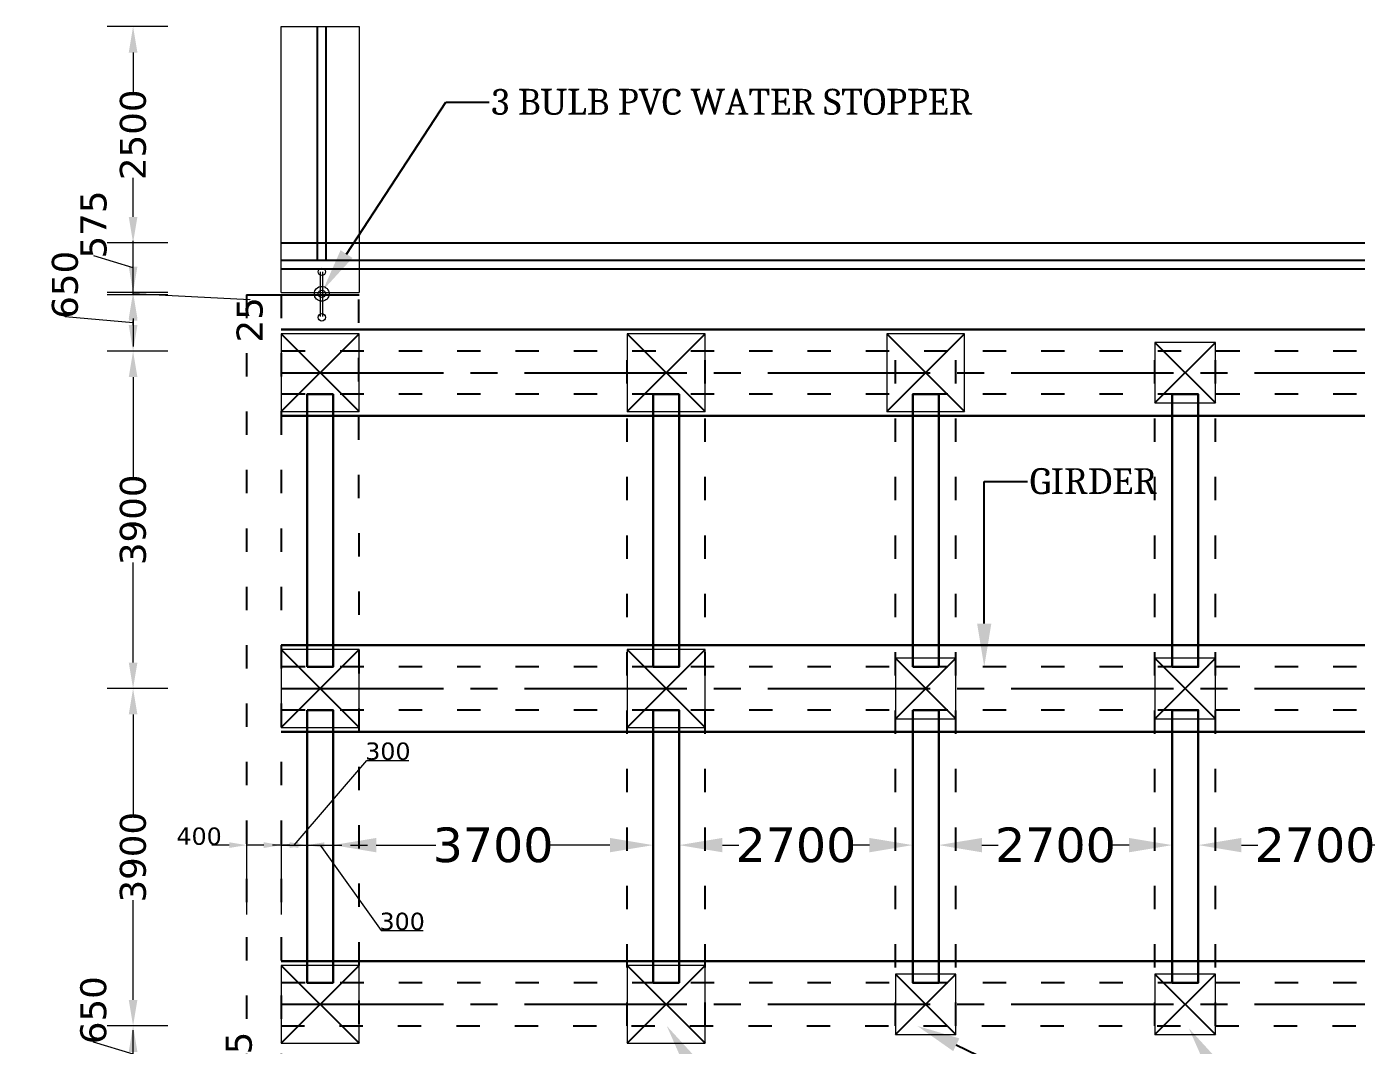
# Model space of a CAD drawing. Header units: millimetres. Extents: x 1475046 to 1606987, y -2702623 to -2509203.
# Drawn here: x 1494881 to 1510251, y -2695009 to -2683234 of the extents above; entities that cross this region are included whole.
import ezdxf
from ezdxf import colors
from ezdxf.entities.mleader import LeaderData, LeaderLine
from ezdxf.math import Vec2, Vec3

# ---------------------------------------------------------------- set-up
doc = ezdxf.new("R2010")
doc.units = ezdxf.units.MM
doc.header["$LTSCALE"] = 25
doc.header["$MEASUREMENT"] = 0
doc.header["$PDMODE"] = 3
doc.linetypes.add('ACAD_ISO03W100', pattern=[30, 12, -18])
doc.linetypes.add('CENTER2', pattern=[1.125, 0.75, -0.125, 0.125, -0.125])
doc.layers.get('0').update_dxf_attribs({"lineweight": 13})
doc.layers.get('Defpoints').update_dxf_attribs({"color": 230, "lineweight": 9})
for name, color, linetype, lineweight in [('COLUMN', 1, 'Continuous', 25), ('DIMEN', 8, 'Continuous', 9), ('grid', 114, 'CENTER2', 20), ('HAJ', 191, 'Continuous', 15), ('HOUSEP1', 7, 'Continuous', 15), ('Line-1', 7, 'Continuous', 13)]:
    doc.layers.add(name, color=color, linetype=linetype, lineweight=lineweight)
doc.layers.add('SLOPEEARTH', color=3, linetype='Continuous')
doc.styles.get("Standard").update_dxf_attribs({"font": 'swissl.ttf'})
doc.styles.add('swis lt cn bt', font='verdana.ttf')
doc.dimstyles.new('meter', dxfattribs={"dimtxt": 150, "dimasz": 5, "dimexe": 3, "dimexo": 4, "dimgap": 1, "dimtad": 1, "dimdec": 0, "dimzin": 0, "dimdsep": 46, "dimtxsty": 'swis lt cn bt', "dimblk": 'OBLIQUE', "dimcen": 3, "dimdle": 3, "dimclrd": 8, "dimclre": 8, "dimclrt": 7, "dimadec": 0, "dimazin": 0, "dimtfac": 1, "dimtdec": 0, "dimtofl": 0, "dimtmove": 1, "dimatfit": 2, "dimldrblk": 'OBLIQUE', "dimfxl": 1, "dimtolj": 1, "dimtzin": 0, "dimlwd": 9, "dimlwe": 9, "dimarcsym": 0})

# ---------------------------------------------------------------- blocks, each defined once
blk = doc.blocks.new('*D272')
at = {"layer": 'Defpoints', "color": 0, "ltscale": 100, "transparency": 16777216}
for p in [(1496112, -2695459), (1496947, -2695459), (1496947, -2696034)]:
    blk.add_point(p, dxfattribs=at)
at = {"layer": 'DIMEN', "color": 8, "lineweight": 9, "ltscale": 100, "transparency": 16777216}
for p, q in [((1496112, -2695159), (1496112, -2694859)), ((1496112, -2696034), (1496112, -2695459)), ((1496112, -2695746), (1495078, -2695935)), ((1495078, -2695935), (1495078, -2695937)), ((1496112, -2696334), (1496112, -2696634))]:
    blk.add_line(p, q, dxfattribs=at)
at = {"layer": 'DIMEN', "color": 5, "lineweight": 9, "ltscale": 100, "transparency": 16777216}
for p, q in [((1496512, -2695459), (1495812, -2695459)), ((1496512, -2696034), (1495812, -2696034))]:
    blk.add_line(p, q, dxfattribs=at)
at = {"layer": 'DIMEN', "color": 8, "ltscale": 100, "transparency": 16777216}
for points in [[(1496062, -2695159), (1496162, -2695159), (1496112, -2695459)], [(1496062, -2696334), (1496162, -2696334), (1496112, -2696034)]]:
    blk.add_solid(points, dxfattribs=at)
at = {"layer": 'DIMEN', "color": 7, "ltscale": 100, "transparency": 16777216, "insert": (1495078, -2696298), "char_height": 300, "attachment_point": 5, "rotation": 90, "style": 'swis lt cn bt'}
blk.add_mtext('\\A1;575', dxfattribs=at)
blk = doc.blocks.new('_Oblique')
at = {"color": 0, "linetype": 'ByBlock', "lineweight": -2}
blk.add_line((-0.5, -0.5), (0.5, 0.5), dxfattribs=at)
blk = doc.blocks.new('*D273')
at = {"layer": 'Defpoints', "color": 0, "ltscale": 100, "transparency": 16777216}
for p in [(1496112, -2695434), (1496947, -2695434), (1496947, -2695459)]:
    blk.add_point(p, dxfattribs=at)
at = {"layer": 'DIMEN', "color": 8, "lineweight": 9, "ltscale": 100, "transparency": 16777216}
for p, q in [((1496112, -2695134), (1496112, -2694834)), ((1496112, -2695446), (1497336, -2695347)), ((1496112, -2695459), (1496112, -2695434)), ((1497336, -2695347), (1497336, -2695345)), ((1496112, -2695759), (1496112, -2696059))]:
    blk.add_line(p, q, dxfattribs=at)
at = {"layer": 'DIMEN', "color": 5, "lineweight": 9, "ltscale": 100, "transparency": 16777216}
for p, q in [((1496512, -2695434), (1495812, -2695434)), ((1496512, -2695459), (1495812, -2695459))]:
    blk.add_line(p, q, dxfattribs=at)
at = {"layer": 'DIMEN', "color": 8, "ltscale": 100, "transparency": 16777216}
for points in [[(1496062, -2695134), (1496162, -2695134), (1496112, -2695434)], [(1496062, -2695759), (1496162, -2695759), (1496112, -2695459)]]:
    blk.add_solid(points, dxfattribs=at)
at = {"layer": 'DIMEN', "color": 7, "ltscale": 100, "transparency": 16777216, "insert": (1497336, -2695112), "char_height": 300, "attachment_point": 5, "rotation": 90, "style": 'swis lt cn bt'}
blk.add_mtext('\\A1;25', dxfattribs=at)
blk = doc.blocks.new('*D274')
at = {"layer": 'Defpoints', "color": 0, "ltscale": 100, "transparency": 16777216}
for p in [(1496112, -2694784), (1496947, -2694784), (1496947, -2695434)]:
    blk.add_point(p, dxfattribs=at)
at = {"layer": 'DIMEN', "color": 5, "lineweight": 9, "ltscale": 100, "transparency": 16777216}
for p, q in [((1496512, -2694784), (1495812, -2694784)), ((1496512, -2695434), (1495812, -2695434))]:
    blk.add_line(p, q, dxfattribs=at)
at = {"layer": 'DIMEN', "color": 8, "lineweight": 9, "ltscale": 100, "transparency": 16777216}
for p, q in [((1495654, -2694971), (1495654, -2694969)), ((1496112, -2695109), (1495654, -2694971)), ((1496112, -2695134), (1496112, -2695084))]:
    blk.add_line(p, q, dxfattribs=at)
at = {"layer": 'DIMEN', "color": 8, "ltscale": 100, "transparency": 16777216}
for points in [[(1496062, -2695084), (1496162, -2695084), (1496112, -2694784)], [(1496062, -2695134), (1496162, -2695134), (1496112, -2695434)]]:
    blk.add_solid(points, dxfattribs=at)
at = {"layer": 'DIMEN', "color": 7, "ltscale": 100, "transparency": 16777216, "insert": (1495654, -2694602), "char_height": 300, "attachment_point": 5, "rotation": 90, "style": 'swis lt cn bt'}
blk.add_mtext('\\A1;650', dxfattribs=at)
blk = doc.blocks.new('*D275')
at = {"layer": 'Defpoints', "color": 0, "ltscale": 100, "transparency": 16777216}
for p in [(1496112, -2690884), (1496947, -2690884), (1496947, -2694784)]:
    blk.add_point(p, dxfattribs=at)
at = {"layer": 'DIMEN', "color": 5, "lineweight": 9, "ltscale": 100, "transparency": 16777216}
for p, q in [((1496512, -2690884), (1495812, -2690884)), ((1496512, -2694784), (1495812, -2694784))]:
    blk.add_line(p, q, dxfattribs=at)
at = {"layer": 'DIMEN', "color": 8, "lineweight": 9, "ltscale": 100, "transparency": 16777216}
for p, q in [((1496112, -2691184), (1496112, -2692339)), ((1496112, -2694484), (1496112, -2693329))]:
    blk.add_line(p, q, dxfattribs=at)
at = {"layer": 'DIMEN', "color": 8, "ltscale": 100, "transparency": 16777216}
for points in [[(1496062, -2691184), (1496162, -2691184), (1496112, -2690884)], [(1496062, -2694484), (1496162, -2694484), (1496112, -2694784)]]:
    blk.add_solid(points, dxfattribs=at)
at = {"layer": 'DIMEN', "color": 7, "ltscale": 100, "transparency": 16777216, "insert": (1496112, -2692834), "char_height": 300, "attachment_point": 5, "rotation": 90, "style": 'swis lt cn bt'}
blk.add_mtext('\\A1;3900', dxfattribs=at)
blk = doc.blocks.new('*D276')
at = {"layer": 'Defpoints', "color": 0, "ltscale": 100, "transparency": 16777216}
for p in [(1496112, -2686984), (1496947, -2686984), (1496947, -2690884)]:
    blk.add_point(p, dxfattribs=at)
at = {"layer": 'DIMEN', "color": 5, "lineweight": 9, "ltscale": 100, "transparency": 16777216}
for p, q in [((1496512, -2686984), (1495812, -2686984)), ((1496512, -2690884), (1495812, -2690884))]:
    blk.add_line(p, q, dxfattribs=at)
at = {"layer": 'DIMEN', "color": 8, "lineweight": 9, "ltscale": 100, "transparency": 16777216}
for p, q in [((1496112, -2687284), (1496112, -2688439)), ((1496112, -2690584), (1496112, -2689429))]:
    blk.add_line(p, q, dxfattribs=at)
at = {"layer": 'DIMEN', "color": 8, "ltscale": 100, "transparency": 16777216}
for points in [[(1496062, -2687284), (1496162, -2687284), (1496112, -2686984)], [(1496062, -2690584), (1496162, -2690584), (1496112, -2690884)]]:
    blk.add_solid(points, dxfattribs=at)
at = {"layer": 'DIMEN', "color": 7, "ltscale": 100, "transparency": 16777216, "insert": (1496112, -2688934), "char_height": 300, "attachment_point": 5, "rotation": 90, "style": 'swis lt cn bt'}
blk.add_mtext('\\A1;3900', dxfattribs=at)
blk = doc.blocks.new('*D277')
at = {"layer": 'Defpoints', "color": 0, "ltscale": 100, "transparency": 16777216}
for p in [(1496112, -2686334), (1496947, -2686334), (1496947, -2686984)]:
    blk.add_point(p, dxfattribs=at)
at = {"layer": 'DIMEN', "color": 5, "lineweight": 9, "ltscale": 100, "transparency": 16777216}
for p, q in [((1496512, -2686334), (1495812, -2686334)), ((1496512, -2686984), (1495812, -2686984))]:
    blk.add_line(p, q, dxfattribs=at)
at = {"layer": 'DIMEN', "color": 8, "lineweight": 9, "ltscale": 100, "transparency": 16777216}
for p, q in [((1495326, -2686587), (1495326, -2686585)), ((1496112, -2686659), (1495326, -2686587)), ((1496112, -2686684), (1496112, -2686634))]:
    blk.add_line(p, q, dxfattribs=at)
at = {"layer": 'DIMEN', "color": 8, "ltscale": 100, "transparency": 16777216}
for points in [[(1496062, -2686634), (1496162, -2686634), (1496112, -2686334)], [(1496062, -2686684), (1496162, -2686684), (1496112, -2686984)]]:
    blk.add_solid(points, dxfattribs=at)
at = {"layer": 'DIMEN', "color": 7, "ltscale": 100, "transparency": 16777216, "insert": (1495326, -2686218), "char_height": 300, "attachment_point": 5, "rotation": 90, "style": 'swis lt cn bt'}
blk.add_mtext('\\A1;650', dxfattribs=at)
blk = doc.blocks.new('*D278')
at = {"layer": 'Defpoints', "color": 0, "ltscale": 100, "transparency": 16777216}
for p in [(1496112, -2686308), (1496947, -2686308), (1496947, -2686333)]:
    blk.add_point(p, dxfattribs=at)
at = {"layer": 'DIMEN', "color": 8, "lineweight": 9, "ltscale": 100, "transparency": 16777216}
for p, q in [((1496112, -2686008), (1496112, -2685708)), ((1496112, -2686333), (1496112, -2686308)), ((1496112, -2686320), (1497461, -2686389)), ((1497461, -2686389), (1497461, -2686391)), ((1496112, -2686633), (1496112, -2686933))]:
    blk.add_line(p, q, dxfattribs=at)
at = {"layer": 'DIMEN', "color": 5, "lineweight": 9, "ltscale": 100, "transparency": 16777216}
for p, q in [((1496512, -2686308), (1495812, -2686308)), ((1496512, -2686333), (1495812, -2686333))]:
    blk.add_line(p, q, dxfattribs=at)
at = {"layer": 'DIMEN', "color": 8, "ltscale": 100, "transparency": 16777216}
for points in [[(1496062, -2686008), (1496162, -2686008), (1496112, -2686308)], [(1496062, -2686633), (1496162, -2686633), (1496112, -2686333)]]:
    blk.add_solid(points, dxfattribs=at)
at = {"layer": 'DIMEN', "color": 7, "ltscale": 100, "transparency": 16777216, "insert": (1497461, -2686623), "char_height": 300, "attachment_point": 5, "rotation": 90, "style": 'swis lt cn bt'}
blk.add_mtext('\\A1;25', dxfattribs=at)
blk = doc.blocks.new('*D279')
at = {"layer": 'Defpoints', "color": 0, "ltscale": 100, "transparency": 16777216}
for p in [(1496112, -2685733), (1496947, -2685733), (1496947, -2686308)]:
    blk.add_point(p, dxfattribs=at)
at = {"layer": 'DIMEN', "color": 8, "lineweight": 9, "ltscale": 100, "transparency": 16777216}
for p, q in [((1496112, -2685433), (1496112, -2685133)), ((1496112, -2686308), (1496112, -2685733)), ((1495657, -2685884), (1495657, -2685882)), ((1496112, -2686020), (1495657, -2685884)), ((1496112, -2686608), (1496112, -2686908))]:
    blk.add_line(p, q, dxfattribs=at)
at = {"layer": 'DIMEN', "color": 5, "lineweight": 9, "ltscale": 100, "transparency": 16777216}
for p, q in [((1496512, -2685733), (1495812, -2685733)), ((1496512, -2686308), (1495812, -2686308))]:
    blk.add_line(p, q, dxfattribs=at)
at = {"layer": 'DIMEN', "color": 8, "ltscale": 100, "transparency": 16777216}
for points in [[(1496062, -2685433), (1496162, -2685433), (1496112, -2685733)], [(1496062, -2686608), (1496162, -2686608), (1496112, -2686308)]]:
    blk.add_solid(points, dxfattribs=at)
at = {"layer": 'DIMEN', "color": 7, "ltscale": 100, "transparency": 16777216, "insert": (1495657, -2685521), "char_height": 300, "attachment_point": 5, "rotation": 90, "style": 'swis lt cn bt'}
blk.add_mtext('\\A1;575', dxfattribs=at)
blk = doc.blocks.new('*D280')
at = {"layer": 'Defpoints', "color": 0, "ltscale": 100, "transparency": 16777216}
for p in [(1496112, -2683234), (1496947, -2683234), (1496947, -2685734)]:
    blk.add_point(p, dxfattribs=at)
at = {"layer": 'DIMEN', "color": 5, "lineweight": 9, "ltscale": 100, "transparency": 16777216}
for p, q in [((1496512, -2683234), (1495812, -2683234)), ((1496512, -2685734), (1495812, -2685734))]:
    blk.add_line(p, q, dxfattribs=at)
at = {"layer": 'DIMEN', "color": 8, "lineweight": 9, "ltscale": 100, "transparency": 16777216}
for p, q in [((1496112, -2683534), (1496112, -2683988)), ((1496112, -2685434), (1496112, -2684980))]:
    blk.add_line(p, q, dxfattribs=at)
at = {"layer": 'DIMEN', "color": 8, "ltscale": 100, "transparency": 16777216}
for points in [[(1496062, -2683534), (1496162, -2683534), (1496112, -2683234)], [(1496062, -2685434), (1496162, -2685434), (1496112, -2685734)]]:
    blk.add_solid(points, dxfattribs=at)
at = {"layer": 'DIMEN', "color": 7, "ltscale": 100, "transparency": 16777216, "insert": (1496112, -2684484), "char_height": 300, "attachment_point": 5, "rotation": 90, "style": 'swis lt cn bt'}
blk.add_mtext('\\A1;2500', dxfattribs=at)
blk = doc.blocks.new('*D291')
at = {"layer": 'Defpoints', "color": 0, "ltscale": 100, "transparency": 16777216}
for p in [(1497423, -2692571), (1497823, -2692571), (1497823, -2692694)]:
    blk.add_point(p, dxfattribs=at)
at = {"layer": 'DIMEN', "color": 8, "lineweight": 9, "ltscale": 100, "transparency": 16777216}
for p, q in [((1497223, -2692694), (1497023, -2692694)), ((1498023, -2692694), (1498223, -2692694))]:
    blk.add_line(p, q, dxfattribs=at)
at = {"layer": 'DIMEN', "color": 5, "lineweight": 9, "ltscale": 100, "transparency": 16777216}
for p, q in [((1497423, -2692575), (1497423, -2693494)), ((1497823, -2692575), (1497823, -2693494))]:
    blk.add_line(p, q, dxfattribs=at)
at = {"layer": 'DIMEN', "color": 8, "ltscale": 100, "transparency": 16777216}
for points in [[(1497223, -2692661), (1497223, -2692727), (1497423, -2692694)], [(1498023, -2692661), (1498023, -2692727), (1497823, -2692694)]]:
    blk.add_solid(points, dxfattribs=at)
at = {"layer": 'DIMEN', "color": 7, "ltscale": 100, "transparency": 16777216, "insert": (1496875, -2692592), "char_height": 200, "attachment_point": 5, "style": 'swis lt cn bt'}
blk.add_mtext('\\A1;400', dxfattribs=at)
blk = doc.blocks.new('*D292')
at = {"layer": 'Defpoints', "color": 0, "ltscale": 100, "transparency": 16777216}
for p in [(1497823, -2692571), (1498123, -2692694), (1498123, -2692694)]:
    blk.add_point(p, dxfattribs=at)
at = {"layer": 'DIMEN', "color": 8, "lineweight": 9, "ltscale": 100, "transparency": 16777216}
for p, q in [((1497973, -2692694), (1498814, -2691715)), ((1498814, -2691715), (1499300, -2691715)), ((1497623, -2692694), (1497423, -2692694)), ((1497823, -2692694), (1498123, -2692694)), ((1498323, -2692694), (1498523, -2692694))]:
    blk.add_line(p, q, dxfattribs=at)
at = {"layer": 'DIMEN', "color": 5, "lineweight": 9, "ltscale": 100, "transparency": 16777216}
for p, q in [((1498123, -2692694), (1498123, -2691894)), ((1497823, -2692575), (1497823, -2693494))]:
    blk.add_line(p, q, dxfattribs=at)
at = {"layer": 'DIMEN', "color": 8, "ltscale": 100, "transparency": 16777216}
for points in [[(1497623, -2692661), (1497623, -2692727), (1497823, -2692694)], [(1498323, -2692661), (1498323, -2692727), (1498123, -2692694)]]:
    blk.add_solid(points, dxfattribs=at)
at = {"layer": 'DIMEN', "color": 7, "ltscale": 100, "transparency": 16777216, "insert": (1499057, -2691610), "char_height": 200, "attachment_point": 5, "style": 'swis lt cn bt'}
blk.add_mtext('\\A1;300', dxfattribs=at)
blk = doc.blocks.new('*D293')
at = {"layer": 'Defpoints', "color": 0, "ltscale": 100, "transparency": 16777216}
for p in [(1498123, -2692694), (1498423, -2692694), (1498423, -2692694)]:
    blk.add_point(p, dxfattribs=at)
at = {"layer": 'DIMEN', "color": 5, "lineweight": 9, "ltscale": 100, "transparency": 16777216}
for p, q in [((1498123, -2692694), (1498123, -2691894)), ((1498423, -2692694), (1498423, -2691894))]:
    blk.add_line(p, q, dxfattribs=at)
at = {"layer": 'DIMEN', "color": 8, "lineweight": 9, "ltscale": 100, "transparency": 16777216}
for p, q in [((1497923, -2692694), (1497723, -2692694)), ((1498123, -2692694), (1498423, -2692694)), ((1498273, -2692694), (1498979, -2693682)), ((1498623, -2692694), (1498823, -2692694)), ((1498979, -2693682), (1499465, -2693682))]:
    blk.add_line(p, q, dxfattribs=at)
at = {"layer": 'DIMEN', "color": 8, "ltscale": 100, "transparency": 16777216}
for points in [[(1497923, -2692661), (1497923, -2692727), (1498123, -2692694)], [(1498623, -2692661), (1498623, -2692727), (1498423, -2692694)]]:
    blk.add_solid(points, dxfattribs=at)
at = {"layer": 'DIMEN', "color": 7, "ltscale": 100, "transparency": 16777216, "insert": (1499222, -2693577), "char_height": 200, "attachment_point": 5, "style": 'swis lt cn bt'}
blk.add_mtext('\\A1;300', dxfattribs=at)
blk = doc.blocks.new('*D294')
at = {"layer": 'Defpoints', "color": 0, "ltscale": 100, "transparency": 16777216}
for p in [(1498423, -2692694), (1502123, -2692694), (1502123, -2692694)]:
    blk.add_point(p, dxfattribs=at)
at = {"layer": 'DIMEN', "color": 5, "lineweight": 9, "ltscale": 100, "transparency": 16777216}
for p, q in [((1498423, -2692694), (1498423, -2691894)), ((1502123, -2692694), (1502123, -2691894))]:
    blk.add_line(p, q, dxfattribs=at)
at = {"layer": 'DIMEN', "color": 8, "lineweight": 9, "ltscale": 100, "transparency": 16777216}
for p, q in [((1498923, -2692694), (1499613, -2692694)), ((1501623, -2692694), (1500933, -2692694))]:
    blk.add_line(p, q, dxfattribs=at)
at = {"layer": 'DIMEN', "color": 8, "ltscale": 100, "transparency": 16777216}
for points in [[(1498923, -2692611), (1498923, -2692777), (1498423, -2692694)], [(1501623, -2692611), (1501623, -2692777), (1502123, -2692694)]]:
    blk.add_solid(points, dxfattribs=at)
at = {"layer": 'DIMEN', "color": 7, "ltscale": 100, "transparency": 16777216, "insert": (1500273, -2692694), "char_height": 400, "attachment_point": 5, "style": 'swis lt cn bt'}
blk.add_mtext('\\A1;3700', dxfattribs=at)
blk = doc.blocks.new('*D295')
at = {"layer": 'Defpoints', "color": 0, "ltscale": 100, "transparency": 16777216}
for p in [(1502423, -2692694), (1505123, -2692694), (1505123, -2692694)]:
    blk.add_point(p, dxfattribs=at)
at = {"layer": 'DIMEN', "color": 5, "lineweight": 9, "ltscale": 100, "transparency": 16777216}
for p, q in [((1502423, -2692694), (1502423, -2691894)), ((1505123, -2692694), (1505123, -2691894))]:
    blk.add_line(p, q, dxfattribs=at)
at = {"layer": 'DIMEN', "color": 8, "lineweight": 9, "ltscale": 100, "transparency": 16777216}
for p, q in [((1502923, -2692694), (1503112, -2692694)), ((1504623, -2692694), (1504434, -2692694))]:
    blk.add_line(p, q, dxfattribs=at)
at = {"layer": 'DIMEN', "color": 8, "ltscale": 100, "transparency": 16777216}
for points in [[(1502923, -2692611), (1502923, -2692777), (1502423, -2692694)], [(1504623, -2692611), (1504623, -2692777), (1505123, -2692694)]]:
    blk.add_solid(points, dxfattribs=at)
at = {"layer": 'DIMEN', "color": 7, "ltscale": 100, "transparency": 16777216, "insert": (1503773, -2692694), "char_height": 400, "attachment_point": 5, "style": 'swis lt cn bt'}
blk.add_mtext('\\A1;2700', dxfattribs=at)
blk = doc.blocks.new('*D296')
at = {"layer": 'Defpoints', "color": 0, "ltscale": 100, "transparency": 16777216}
for p in [(1508123, -2692694), (1508123, -2692694), (1505423, -2692709)]:
    blk.add_point(p, dxfattribs=at)
at = {"layer": 'DIMEN', "color": 5, "lineweight": 9, "ltscale": 100, "transparency": 16777216}
for p, q in [((1505423, -2692705), (1505423, -2691894)), ((1508123, -2692694), (1508123, -2691894))]:
    blk.add_line(p, q, dxfattribs=at)
at = {"layer": 'DIMEN', "color": 8, "lineweight": 9, "ltscale": 100, "transparency": 16777216}
for p, q in [((1505923, -2692694), (1506112, -2692694)), ((1507623, -2692694), (1507434, -2692694))]:
    blk.add_line(p, q, dxfattribs=at)
at = {"layer": 'DIMEN', "color": 8, "ltscale": 100, "transparency": 16777216}
for points in [[(1505923, -2692611), (1505923, -2692777), (1505423, -2692694)], [(1507623, -2692611), (1507623, -2692777), (1508123, -2692694)]]:
    blk.add_solid(points, dxfattribs=at)
at = {"layer": 'DIMEN', "color": 7, "ltscale": 100, "transparency": 16777216, "insert": (1506773, -2692694), "char_height": 400, "attachment_point": 5, "style": 'swis lt cn bt'}
blk.add_mtext('\\A1;2700', dxfattribs=at)
blk = doc.blocks.new('*D297')
at = {"layer": 'Defpoints', "color": 0, "ltscale": 100, "transparency": 16777216}
for p in [(1508423, -2692694), (1511123, -2692694), (1511123, -2692694)]:
    blk.add_point(p, dxfattribs=at)
at = {"layer": 'DIMEN', "color": 5, "lineweight": 9, "ltscale": 100, "transparency": 16777216}
for p, q in [((1508423, -2692694), (1508423, -2691894)), ((1511123, -2692694), (1511123, -2691894))]:
    blk.add_line(p, q, dxfattribs=at)
at = {"layer": 'DIMEN', "color": 8, "lineweight": 9, "ltscale": 100, "transparency": 16777216}
for p, q in [((1508923, -2692694), (1509112, -2692694)), ((1510623, -2692694), (1510434, -2692694))]:
    blk.add_line(p, q, dxfattribs=at)
at = {"layer": 'DIMEN', "color": 8, "ltscale": 100, "transparency": 16777216}
for points in [[(1508923, -2692611), (1508923, -2692777), (1508423, -2692694)], [(1510623, -2692611), (1510623, -2692777), (1511123, -2692694)]]:
    blk.add_solid(points, dxfattribs=at)
at = {"layer": 'DIMEN', "color": 7, "ltscale": 100, "transparency": 16777216, "insert": (1509773, -2692694), "char_height": 400, "attachment_point": 5, "style": 'swis lt cn bt'}
blk.add_mtext('\\A1;2700', dxfattribs=at)

msp = doc.modelspace()

# ---------------------------------------------------------------- linework, layer by layer
at = {"ltscale": 100}
for p, q in [((1498279.3, -2686584.5), (1498279.3, -2686069.7)), ((1498305.1, -2686584.5), (1498305.1, -2686069.7))]:
    msp.add_line(p, q, dxfattribs=at)
at = {"color": 2, "linetype": 'CENTER2', "lineweight": -2, "ltscale": 100}
for p, q in [((1497823.2, -2687233.8), (1548727.2, -2687233.8)), ((1497823.2, -2690883.8), (1548727.2, -2690883.8)), ((1497823.2, -2694533.8), (1548727.2, -2694533.8))]:
    msp.add_line(p, q, dxfattribs=at)
at = {"ltscale": 100}
for centre, radius in [((1498293.1, -2686068.5), 42.9), ((1498293.1, -2686322.3), 85.8), ((1498293.1, -2686322.3), 42.9), ((1498293.1, -2686594.1), 42.9)]:
    msp.add_circle(centre, radius, dxfattribs=at)
at = {"layer": 'COLUMN', "lineweight": 20, "ltscale": 100}
for p, q in [((1497823.2, -2686307.7), (1497823.2, -2683233.8)), ((1497823.2, -2683233.8), (1498723.2, -2683233.8)), ((1498723.2, -2683233.8), (1498723.2, -2686307.7))]:
    msp.add_line(p, q, dxfattribs=at)
at = {"layer": 'COLUMN', "lineweight": 30, "ltscale": 100}
for p, q in [((1548727.2, -2686733.8), (1497823.1, -2686733.8)), ((1548727.2, -2687733.8), (1497823.1, -2687733.8)), ((1548727.2, -2690383.8), (1497823.1, -2690383.8)), ((1548727.2, -2691383.8), (1497823.2, -2691383.8)), ((1548727.2, -2694033.8), (1497823.2, -2694033.8))]:
    msp.add_line(p, q, dxfattribs=at)
at = {"layer": 'COLUMN', "lineweight": 20, "ltscale": 100}
msp.add_lwpolyline([(1497823.2, -2686307.7), (1498723.2, -2686307.7)], dxfattribs=at)
at = {"layer": 'COLUMN', "lineweight": 30, "ltscale": 100}
for points in [[(1498123.2, -2690633.8), (1498423.2, -2690633.8), (1498423.2, -2687483.8), (1498123.2, -2687483.8)], [(1502123.2, -2690633.8), (1502423.2, -2690633.8), (1502423.2, -2687483.8), (1502123.2, -2687483.8)], [(1505123.2, -2690633.8), (1505423.2, -2690633.8), (1505423.2, -2687483.8), (1505123.2, -2687483.8)], [(1508123.2, -2690633.8), (1508423.2, -2690633.8), (1508423.2, -2687483.8), (1508123.2, -2687483.8)], [(1498123.2, -2691133.8), (1498423.2, -2691133.8), (1498423.2, -2694283.8), (1498123.2, -2694283.8)], [(1502123.2, -2691133.8), (1502423.2, -2691133.8), (1502423.2, -2694283.8), (1502123.2, -2694283.8)], [(1505123.2, -2691133.8), (1505423.2, -2691133.8), (1505423.2, -2694283.8), (1505123.2, -2694283.8)], [(1508123.2, -2691133.8), (1508423.2, -2691133.8), (1508423.2, -2694283.8), (1508123.2, -2694283.8)]]:
    msp.add_lwpolyline(points, close=True, dxfattribs=at)
at = {"layer": 'Defpoints', "lineweight": -2, "ltscale": 100}
for p, q in [((1497823.2, -2686783.8), (1498723.2, -2687683.8)), ((1497823.2, -2687683.8), (1498723.2, -2686783.8)), ((1501823.2, -2686783.8), (1502723.2, -2687683.8)), ((1501823.2, -2687683.8), (1502723.2, -2686783.8)), ((1504823.2, -2686783.8), (1505723.2, -2687683.8)), ((1504823.2, -2687683.8), (1505723.2, -2686783.8)), ((1507923.2, -2686883.8), (1508623.2, -2687583.8)), ((1507923.2, -2687583.8), (1508623.2, -2686883.8)), ((1497823.2, -2690433.8), (1498723.2, -2691333.8)), ((1497823.2, -2691333.8), (1498723.2, -2690433.8)), ((1501823.2, -2690433.8), (1502723.2, -2691333.8)), ((1501823.2, -2691333.8), (1502723.2, -2690433.8)), ((1501823.2, -2690433.8), (1502723.2, -2691333.8)), ((1501823.2, -2691333.8), (1502723.2, -2690433.8)), ((1504923.2, -2690533.8), (1505623.2, -2691233.8)), ((1504923.2, -2691233.8), (1505623.2, -2690533.8)), ((1507923.2, -2690533.8), (1508623.2, -2691233.8)), ((1507923.2, -2691233.8), (1508623.2, -2690533.8)), ((1497823.2, -2694083.8), (1498723.2, -2694983.8)), ((1497823.2, -2694983.8), (1498723.2, -2694083.8)), ((1501823.2, -2694083.8), (1502723.2, -2694983.8)), ((1501823.2, -2694983.8), (1502723.2, -2694083.8)), ((1504923.2, -2694183.8), (1505623.2, -2694883.8)), ((1504923.2, -2694883.8), (1505623.2, -2694183.8)), ((1507923.2, -2694183.8), (1508623.2, -2694883.8)), ((1507923.2, -2694883.8), (1508623.2, -2694183.8))]:
    msp.add_line(p, q, dxfattribs=at)
at = {"layer": 'HOUSEP1', "ltscale": 100}
for points in [[(1497823.2, -2687683.8), (1498723.2, -2687683.8), (1498723.2, -2686783.8), (1497823.2, -2686783.8)], [(1501823.2, -2687683.8), (1502723.2, -2687683.8), (1502723.2, -2686783.8), (1501823.2, -2686783.8)], [(1504823.2, -2687683.8), (1505723.2, -2687683.8), (1505723.2, -2686783.8), (1504823.2, -2686783.8)], [(1507923.2, -2687583.8), (1508623.2, -2687583.8), (1508623.2, -2686883.8), (1507923.2, -2686883.8)], [(1497823.2, -2691333.8), (1498723.2, -2691333.8), (1498723.2, -2690433.8), (1497823.2, -2690433.8)], [(1501823.2, -2691333.8), (1502723.2, -2691333.8), (1502723.2, -2690433.8), (1501823.2, -2690433.8)], [(1501823.2, -2691333.8), (1502723.2, -2691333.8), (1502723.2, -2690433.8), (1501823.2, -2690433.8)], [(1504923.2, -2691233.8), (1505623.2, -2691233.8), (1505623.2, -2690533.8), (1504923.2, -2690533.8)], [(1507923.2, -2691233.8), (1508623.2, -2691233.8), (1508623.2, -2690533.8), (1507923.2, -2690533.8)], [(1497823.2, -2694983.8), (1498723.2, -2694983.8), (1498723.2, -2694083.8), (1497823.2, -2694083.8)], [(1501823.2, -2694983.8), (1502723.2, -2694983.8), (1502723.2, -2694083.8), (1501823.2, -2694083.8)], [(1504923.2, -2694883.8), (1505623.2, -2694883.8), (1505623.2, -2694183.8), (1504923.2, -2694183.8)], [(1507923.2, -2694883.8), (1508623.2, -2694883.8), (1508623.2, -2694183.8), (1507923.2, -2694183.8)]]:
    msp.add_lwpolyline(points, close=True, dxfattribs=at)
at = {"layer": 'Line-1', "lineweight": -2, "ltscale": 100}
for p, q in [((1498243.1, -2685933.8), (1498243.1, -2683233.8)), ((1498343.1, -2685933.8), (1498343.1, -2683233.8))]:
    msp.add_line(p, q, dxfattribs=at)
msp.add_lwpolyline([(1497823.2, -2685733.8), (1548727.2, -2685733.8)], dxfattribs=at)
for points in [[(1497823.2, -2685933.8, 0.0000731), (1497825.4, -2685933.8), (1548727.2, -2685933.8)], [(1497823.2, -2686033.9, 0.0001078), (1497826.5, -2686033.8), (1548727.2, -2686033.8)]]:
    msp.add_lwpolyline(points, format="xyb", dxfattribs=at)
at = {"layer": 'SLOPEEARTH', "linetype": 'ACAD_ISO03W100', "lineweight": -2, "ltscale": 0.9}
for p, q in [((1497423.2, -2686332.7), (1497423.2, -2695433.8)), ((1497823.1, -2686332.7), (1497823.2, -2695433.8)), ((1498723.2, -2695433.8), (1498723.1, -2686332.8)), ((1548727.2, -2686983.8), (1497823.2, -2686983.8)), ((1501823.2, -2694783.8), (1501823.2, -2686983.8)), ((1502723.2, -2694783.8), (1502723.2, -2686983.8)), ((1504923.2, -2694783.8), (1504923.2, -2686983.8)), ((1505623.2, -2694783.8), (1505623.2, -2686983.8)), ((1507923.2, -2694783.8), (1507923.2, -2686983.8)), ((1508623.2, -2694783.8), (1508623.2, -2686983.8)), ((1548727.2, -2687483.8), (1497823.2, -2687483.8)), ((1548727.2, -2690633.8), (1497823.2, -2690633.8)), ((1548727.2, -2691133.8), (1497823.2, -2691133.8)), ((1548727.2, -2694283.8), (1497823.2, -2694283.8)), ((1497823.2, -2694783.8), (1548727.2, -2694783.8))]:
    msp.add_line(p, q, dxfattribs=at)
at = {"layer": 'SLOPEEARTH', "lineweight": -2, "ltscale": 100}
msp.add_lwpolyline([(1497423.2, -2686332.7), (1498723.2, -2686332.8)], dxfattribs=at)

# ---------------------------------------------------------------- texts
at = {"layer": 'HAJ', "ltscale": 15, "char_height": 300, "width": 12349.105, "attachment_point": 7}
for s, insert in [('\\pxt0.20781;{\\fCambria|b0|i0|c0|p18;3 BULB PVC WATER STOPPER}', (1500253.3, -2684256.2)), ('\\pxt0.11905;{\\fCambria|b0|i0|c0|p18;GIRDER}', (1506475.1, -2688640.5))]:
    msp.add_mtext(s, dxfattribs=dict(at, insert=insert))

# ---------------------------------------------------------------- dimensions: what is measured, and where the dimension line sits
at = {"layer": 'DIMEN', "ltscale": 100}
for base, p1, p2, picture, middle in [((1496111.5, -2683233.8), (1496947, -2685733.8), (1496947, -2683233.8), '*D280', (1496111.5, -2684483.8)), ((1496111.5, -2685732.8), (1496947, -2686307.7), (1496946.8, -2685732.8), '*D279', (1495656.9, -2685880.8)), ((1496111.5, -2686983.8), (1496947, -2690883.8), (1496947, -2686983.8), '*D276', (1496111.5, -2688933.8)), ((1496111.5, -2690883.8), (1496947, -2694783.8), (1496947, -2690883.8), '*D275', (1496111.5, -2692833.8)), ((1496111.5, -2694783.8), (1496947, -2695433.8), (1496947, -2694783.8), '*D274', (1495653.9, -2694968.5))]:
    dim = msp.add_linear_dim(base=base, p1=p1, p2=p2, angle=90, dimstyle='meter', override={"dimtxt": 300, "dimasz": 300, "dimexe": 300, "dimtad": 0, "dimpost": '', "dimsah": 1, "dimdle": 20, "dimclre": 5, "dimfxl": 400, "dimfxlon": 1}, dxfattribs=at)
    dim.commit()
    dim.dimension.update_dxf_attribs({"geometry": picture, "text_midpoint": middle})
for base, p1, p2, picture, middle in [((1496111.5, -2686307.7), (1496947, -2686332.7), (1496947, -2686307.7), '*D278', (1497460.8, -2686391.5)), ((1496111.5, -2686333.7), (1496947, -2686983.8), (1496946.9, -2686333.7), '*D277', (1495325.7, -2686583.6)), ((1496111.5, -2695433.8), (1496947, -2695458.8), (1496947, -2695433.8), '*D273', (1497335.8, -2695343.9)), ((1496111.5, -2695458.8), (1496947, -2696033.8), (1496947, -2695458.8), '*D272', (1495078, -2695937.8))]:
    dim = msp.add_linear_dim(base=base, p1=p1, p2=p2, angle=90, dimstyle='meter', override={"dimtxt": 300, "dimasz": 300, "dimexe": 300, "dimtad": 0, "dimpost": '', "dimsah": 1, "dimdle": 20, "dimclre": 5, "dimfxl": 400, "dimfxlon": 1}, dxfattribs=at)
    dim.commit()
    dim.dimension.update_dxf_attribs({"geometry": picture, "text_midpoint": middle, "dimtype": 160})
for base, p1, p2, picture, middle in [((1498123.2, -2692694.1), (1497823.2, -2692570.8), (1498123.2, -2692694.1), '*D292', (1498814.6, -2691715)), ((1498423.2, -2692694.1), (1498123.2, -2692694.1), (1498423.2, -2692694.1), '*D293', (1498979.7, -2693682.1)), ((1497823.2, -2692694.1), (1497423.2, -2692570.8), (1497823.2, -2692570.8), '*D291', (1496875, -2692697.1))]:
    dim = msp.add_linear_dim(base=base, p1=p1, p2=p2, dimstyle='meter', override={"dimtxt": 200, "dimasz": 200, "dimexe": 800, "dimpost": '', "dimsah": 1, "dimdle": 300, "dimclre": 5, "dimfxl": 800, "dimfxlon": 1}, dxfattribs=at)
    dim.commit()
    dim.dimension.update_dxf_attribs({"geometry": picture, "text_midpoint": middle, "dimtype": 160})
for base, p1, p2, picture, middle in [((1502123.2, -2692694.1), (1498423.2, -2692694.1), (1502123.2, -2692694.1), '*D294', (1500273.2, -2692694.1)), ((1505123.2, -2692694.1), (1502423.2, -2692694.1), (1505123.2, -2692694.1), '*D295', (1503773.2, -2692694.1)), ((1508123.2, -2692694.1), (1505423.2, -2692708.8), (1508123.2, -2692694.1), '*D296', (1506773.2, -2692694.1)), ((1511123.2, -2692694.1), (1508423.2, -2692694.1), (1511123.2, -2692694.1), '*D297', (1509773.2, -2692694.1))]:
    dim = msp.add_linear_dim(base=base, p1=p1, p2=p2, dimstyle='meter', override={"dimtxt": 400, "dimasz": 500, "dimexe": 800, "dimtad": 0, "dimpost": '', "dimsah": 1, "dimdle": 300, "dimclre": 5, "dimfxl": 800, "dimfxlon": 1}, dxfattribs=at)
    dim.commit()
    dim.dimension.update_dxf_attribs({"geometry": picture, "text_midpoint": middle})

# ---------------------------------------------------------------- leaders
at = {"layer": 'grid', "linetype": 'ByBlock', "lineweight": 0, "ltscale": 100}
ml = msp.add_multileader_mtext('Standard', dxfattribs=at)
ml.set_content('', color=256)
ml.set_leader_properties()
ml.build(insert=Vec2(0, 0))
ml.multileader.update_dxf_attribs({"text_right_attachment_type": 6, "dogleg_length": 500, "arrow_head_size": 500})
ctx = ml.context
ctx.base_point, ctx.char_height, ctx.arrow_head_size, ctx.landing_gap_size, ctx.plane_origin = Vec3(1500227.7, -2684107.9), 0.18, 500, 0.09, Vec3(1499727.7, -2686249.5)
ctx.right_attachment = 6
notes = []
notes.append((ctx, [(0, (1, 1, 0), (1499727.7, -2684107.9), (1, 0), 500, [(0, [(1498305.4, -2686281.2)], 0, [])])]))
ctx.mtext.insert, ctx.mtext.flow_direction = Vec3(1500227.8, -2684107.8), 5
at = {"layer": 'grid', "linetype": 'ByBlock', "lineweight": -2, "ltscale": 100}
ml = msp.add_multileader_mtext('Standard', dxfattribs=at)
ml.set_content('', color=256)
ml.set_leader_properties()
ml.build(insert=Vec2(0, 0))
ml.multileader.update_dxf_attribs({"text_right_attachment_type": 6, "dogleg_length": 500, "arrow_head_size": 500})
ctx = ml.context
ctx.base_point, ctx.char_height, ctx.arrow_head_size, ctx.landing_gap_size, ctx.plane_origin = Vec3(1506449.6, -2688492.2), 0.18, 500, 0.09, Vec3(1505949.6, -2690633.8)
ctx.right_attachment = 6
notes.append((ctx, [(0, (1, 1, 0), (1505949.6, -2688492.2), (1, 0), 500, [(0, [(1505949.6, -2690633.8)], 0, [])])]))
ctx.mtext.insert, ctx.mtext.flow_direction = Vec3(1506449.7, -2688492.1), 5
at = {"layer": 'grid', "linetype": 'ByBlock', "lineweight": 0, "ltscale": 100}
ml = msp.add_multileader_mtext('Standard', dxfattribs=at)
ml.set_content('', color=256)
ml.set_leader_properties()
ml.build(insert=Vec2(0, 0))
ml.multileader.update_dxf_attribs({"text_right_attachment_type": 6, "dogleg_length": 500, "arrow_head_size": 500})
ctx = ml.context
ctx.base_point, ctx.char_height, ctx.arrow_head_size, ctx.landing_gap_size, ctx.plane_origin, ctx.plane_x_axis, ctx.plane_y_axis = Vec3(1504200.3, -2696959.3), 0.18, 500, 0.09, Vec3(1503702.8, -2694817.2), Vec3(0.9999993, -0.0011788), Vec3(0.0011788, 0.9999993)
ctx.right_attachment = 6
notes.append((ctx, [(0, (1, 1, 0), (1503700.3, -2696958.7), (0.9999993, -0.0011788), 500, [(0, [(1502280.5, -2694783.8)], 0, [])])]))
ctx.mtext.insert, ctx.mtext.text_direction, ctx.mtext.rotation, ctx.mtext.flow_direction = Vec3(1504200.4, -2696959.2), Vec3(0.9999993, -0.0011788), 6.2820065, 5
ml = msp.add_multileader_mtext('Standard', dxfattribs=at)
ml.set_content('', color=256)
ml.set_leader_properties()
ml.build(insert=Vec2(0, 0))
ml.multileader.update_dxf_attribs({"text_right_attachment_type": 6, "dogleg_length": 500, "arrow_head_size": 500})
ctx = ml.context
ctx.base_point, ctx.char_height, ctx.arrow_head_size, ctx.landing_gap_size, ctx.plane_origin, ctx.plane_x_axis, ctx.plane_y_axis = Vec3(1510234.5, -2696986.4), 0.18, 500, 0.09, Vec3(1509737, -2694844.3), Vec3(0.9999993, -0.0011788), Vec3(0.0011788, 0.9999993)
ctx.right_attachment = 6
notes.append((ctx, [(0, (1, 1, 0), (1509734.5, -2696985.9), (0.9999993, -0.0011788), 500, [(0, [(1505176.5, -2694783.8)], 0, [])])]))
ctx.mtext.insert, ctx.mtext.text_direction, ctx.mtext.rotation, ctx.mtext.flow_direction = Vec3(1510234.6, -2696986.4), Vec3(0.9999993, -0.0011788), 6.2820065, 5
ml = msp.add_multileader_mtext('Standard', dxfattribs=at)
ml.set_content('', color=256)
ml.set_leader_properties()
ml.build(insert=Vec2(0, 0))
ml.multileader.update_dxf_attribs({"text_right_attachment_type": 6, "dogleg_length": 500, "arrow_head_size": 500})
ctx = ml.context
ctx.base_point, ctx.char_height, ctx.arrow_head_size, ctx.landing_gap_size, ctx.plane_origin, ctx.plane_x_axis, ctx.plane_y_axis = Vec3(1510234.5, -2696986.4), 0.18, 500, 0.09, Vec3(1509737, -2694844.3), Vec3(0.9999993, -0.0011788), Vec3(0.0011788, 0.9999993)
ctx.right_attachment = 6
notes.append((ctx, [(0, (1, 1, 0), (1509734.5, -2696985.9), (0.9999993, -0.0011788), 500, [(0, [(1508314.7, -2694810.9)], 0, [])])]))
ctx.mtext.insert, ctx.mtext.text_direction, ctx.mtext.rotation, ctx.mtext.flow_direction = Vec3(1510234.6, -2696986.4), Vec3(0.9999993, -0.0011788), 6.2820065, 5
for ctx, leaders in notes:
    for number, flags, end, landing, length, lines in leaders:
        leader = LeaderData()
        leader.index, (leader.has_last_leader_line, leader.has_dogleg_vector, leader.attachment_direction) = number, flags
        leader.last_leader_point, leader.dogleg_vector, leader.dogleg_length = Vec3(end), Vec3(landing), length
        for number, points, colour, breaks in lines:
            line = LeaderLine()
            line.index, line.vertices, line.color, line.breaks = number, Vec3.list(points), colors.encode_raw_color(colour), breaks
            leader.lines.append(line)
        ctx.leaders.append(leader)

doc.saveas('drawing.dxf')
